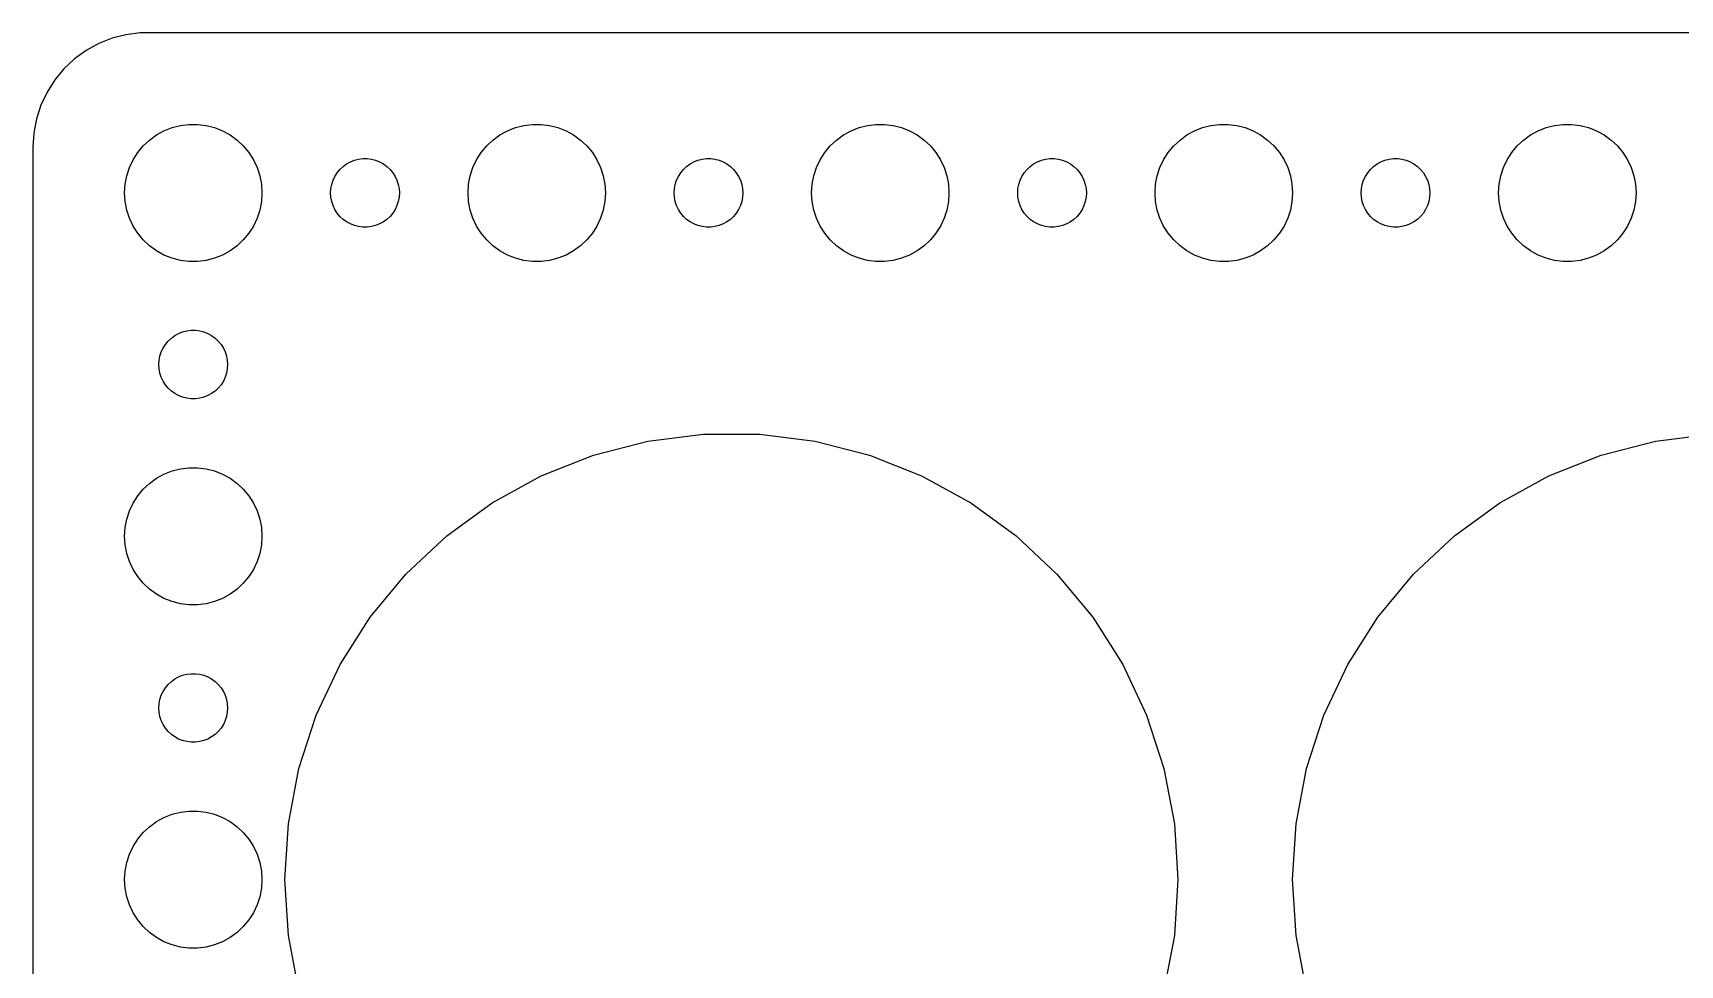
# Model space of a CAD drawing. Header units: metres. Extents: x -74 to 74, y -37 to 37.
# Drawn here: x -74.5 to -2.6, y -3.7 to 37 of the extents above; entities that cross this region are included whole.
import ezdxf

# ---------------------------------------------------------------- set-up
doc = ezdxf.new("R2010")
doc.units = ezdxf.units.M

msp = doc.modelspace()

# ---------------------------------------------------------------- linework, layer by layer
for p, q in [((-71.0451, 36.7553), (-71.6289, 36.5241)), ((-70.4369, 36.9114), (-71.0451, 36.7553)), ((-69.8139, 36.9901), (-70.4369, 36.9114)), ((69.8139, 36.9901), (-69.8139, 36.9901)), ((-72.1791, 36.2216), (-72.6871, 35.8526)), ((-71.6289, 36.5241), (-72.1791, 36.2216)), ((-73.1448, 35.4227), (-73.5451, 34.9389)), ((-72.6871, 35.8526), (-73.1448, 35.4227)), ((-73.5451, 34.9389), (-73.8815, 34.4088)), ((-74.1489, 33.8406), (-74.3429, 33.2434)), ((-73.8815, 34.4088), (-74.1489, 33.8406)), ((-74.3429, 33.2434), (-74.4606, 32.6267)), ((-74.4606, 32.6267), (-74.5, 32)), ((-69.4123, 32.3115), (-69.1075, 32.533)), ((-69.1075, 32.533), (-68.7773, 32.7145)), ((-68.7773, 32.7145), (-68.427, 32.8532)), ((-68.427, 32.8532), (-68.0621, 32.9469)), ((-68.0621, 32.9469), (-67.6884, 32.9941)), ((-67.6884, 32.9941), (-67.3116, 32.9941)), ((-67.3116, 32.9941), (-66.9379, 32.9469)), ((-66.9379, 32.9469), (-66.573, 32.8532)), ((-66.573, 32.8532), (-66.2227, 32.7145)), ((-66.2227, 32.7145), (-65.8925, 32.533)), ((-65.8925, 32.533), (-65.5877, 32.3115)), ((-54.4123, 32.3115), (-54.1075, 32.533)), ((-54.1075, 32.533), (-53.7773, 32.7145)), ((-53.7773, 32.7145), (-53.427, 32.8532)), ((-53.427, 32.8532), (-53.0621, 32.9469)), ((-53.0621, 32.9469), (-52.6884, 32.9941)), ((-52.6884, 32.9941), (-52.3116, 32.9941)), ((-52.3116, 32.9941), (-51.9379, 32.9469)), ((-51.9379, 32.9469), (-51.5729, 32.8532)), ((-51.5729, 32.8532), (-51.2227, 32.7145)), ((-51.2227, 32.7145), (-50.8925, 32.533)), ((-50.8925, 32.533), (-50.5877, 32.3115)), ((-39.4123, 32.3115), (-39.1075, 32.533)), ((-39.1075, 32.533), (-38.7773, 32.7145)), ((-38.7773, 32.7145), (-38.427, 32.8532)), ((-38.427, 32.8532), (-38.0621, 32.9469)), ((-38.0621, 32.9469), (-37.6884, 32.9941)), ((-37.6884, 32.9941), (-37.3116, 32.9941)), ((-37.3116, 32.9941), (-36.9379, 32.9469)), ((-36.9379, 32.9469), (-36.5729, 32.8532)), ((-36.5729, 32.8532), (-36.2227, 32.7145)), ((-36.2227, 32.7145), (-35.8925, 32.533)), ((-35.8925, 32.533), (-35.5877, 32.3115)), ((-24.4123, 32.3115), (-24.1075, 32.533)), ((-24.1075, 32.533), (-23.7773, 32.7145)), ((-23.7773, 32.7145), (-23.427, 32.8532)), ((-23.427, 32.8532), (-23.0621, 32.9469)), ((-23.0621, 32.9469), (-22.6884, 32.9941)), ((-22.6884, 32.9941), (-22.3116, 32.9941)), ((-22.3116, 32.9941), (-21.9379, 32.9469)), ((-21.9379, 32.9469), (-21.5729, 32.8532)), ((-21.5729, 32.8532), (-21.2227, 32.7145)), ((-21.2227, 32.7145), (-20.8925, 32.533)), ((-20.8925, 32.533), (-20.5877, 32.3115)), ((-9.41226, 32.3115), (-9.10747, 32.533)), ((-9.10747, 32.533), (-8.77733, 32.7145)), ((-8.77733, 32.7145), (-8.42705, 32.8532)), ((-8.42705, 32.8532), (-8.06213, 32.9469)), ((-8.06213, 32.9469), (-7.68837, 32.9941)), ((-7.68837, 32.9941), (-7.31161, 32.9941)), ((-7.31161, 32.9941), (-6.93785, 32.9469)), ((-6.93785, 32.9469), (-6.57294, 32.8532)), ((-6.57294, 32.8532), (-6.22266, 32.7145)), ((-6.22266, 32.7145), (-5.89252, 32.533)), ((-5.89252, 32.533), (-5.58772, 32.3115)), ((-74.5, 32), (-74.5, -32)), ((-70.1289, 31.4453), (-69.927, 31.7634)), ((-69.927, 31.7634), (-69.6869, 32.0536)), ((-69.6869, 32.0536), (-69.4123, 32.3115)), ((-65.5877, 32.3115), (-65.3131, 32.0536)), ((-65.3131, 32.0536), (-65.073, 31.7634)), ((-65.073, 31.7634), (-64.8711, 31.4453)), ((-55.1289, 31.4453), (-54.927, 31.7634)), ((-54.927, 31.7634), (-54.6869, 32.0536)), ((-54.6869, 32.0536), (-54.4123, 32.3115)), ((-50.5877, 32.3115), (-50.3131, 32.0536)), ((-50.3131, 32.0536), (-50.0729, 31.7634)), ((-50.0729, 31.7634), (-49.8711, 31.4453)), ((-40.1289, 31.4453), (-39.927, 31.7634)), ((-39.927, 31.7634), (-39.6869, 32.0536)), ((-39.6869, 32.0536), (-39.4123, 32.3115)), ((-35.5877, 32.3115), (-35.3131, 32.0536)), ((-35.3131, 32.0536), (-35.0729, 31.7634)), ((-35.0729, 31.7634), (-34.8711, 31.4453)), ((-25.1289, 31.4453), (-24.927, 31.7634)), ((-24.927, 31.7634), (-24.6869, 32.0536)), ((-24.6869, 32.0536), (-24.4123, 32.3115)), ((-20.5877, 32.3115), (-20.3131, 32.0536)), ((-20.3131, 32.0536), (-20.0729, 31.7634)), ((-20.0729, 31.7634), (-19.8711, 31.4453)), ((-10.1289, 31.4453), (-9.92705, 31.7634)), ((-9.92705, 31.7634), (-9.6869, 32.0536)), ((-9.6869, 32.0536), (-9.41226, 32.3115)), ((-5.58772, 32.3115), (-5.31308, 32.0536)), ((-5.31308, 32.0536), (-5.07294, 31.7634)), ((-5.07294, 31.7634), (-4.87108, 31.4453)), ((-70.4057, 30.7461), (-70.2893, 31.1044)), ((-70.2893, 31.1044), (-70.1289, 31.4453)), ((-64.8711, 31.4453), (-64.7107, 31.1044)), ((-64.7107, 31.1044), (-64.5943, 30.7461)), ((-61.2135, 30.8817), (-61.0934, 31.0268)), ((-61.0934, 31.0268), (-60.9561, 31.1558)), ((-60.9561, 31.1558), (-60.8037, 31.2665)), ((-60.8037, 31.2665), (-60.6387, 31.3572)), ((-60.6387, 31.3572), (-60.4635, 31.4266)), ((-60.4635, 31.4266), (-60.2811, 31.4734)), ((-60.2811, 31.4734), (-60.0942, 31.497)), ((-60.0942, 31.497), (-59.9058, 31.497)), ((-59.9058, 31.497), (-59.7189, 31.4734)), ((-59.7189, 31.4734), (-59.5365, 31.4266)), ((-59.5365, 31.4266), (-59.3613, 31.3572)), ((-59.3613, 31.3572), (-59.1963, 31.2665)), ((-59.1963, 31.2665), (-59.0439, 31.1558)), ((-59.0439, 31.1558), (-58.9065, 31.0268)), ((-58.9065, 31.0268), (-58.7865, 30.8817)), ((-55.4057, 30.7461), (-55.2893, 31.1044)), ((-55.2893, 31.1044), (-55.1289, 31.4453)), ((-49.8711, 31.4453), (-49.7107, 31.1044)), ((-49.7107, 31.1044), (-49.5942, 30.7461)), ((-46.2135, 30.8817), (-46.0934, 31.0268)), ((-46.0934, 31.0268), (-45.9561, 31.1558)), ((-45.9561, 31.1558), (-45.8037, 31.2665)), ((-45.8037, 31.2665), (-45.6387, 31.3572)), ((-45.6387, 31.3572), (-45.4635, 31.4266)), ((-45.4635, 31.4266), (-45.2811, 31.4734)), ((-45.2811, 31.4734), (-45.0942, 31.497)), ((-45.0942, 31.497), (-44.9058, 31.497)), ((-44.9058, 31.497), (-44.7189, 31.4734)), ((-44.7189, 31.4734), (-44.5365, 31.4266)), ((-44.5365, 31.4266), (-44.3613, 31.3572)), ((-44.3613, 31.3572), (-44.1963, 31.2665)), ((-44.1963, 31.2665), (-44.0439, 31.1558)), ((-44.0439, 31.1558), (-43.9065, 31.0268)), ((-43.9065, 31.0268), (-43.7865, 30.8817)), ((-40.4057, 30.7461), (-40.2893, 31.1044)), ((-40.2893, 31.1044), (-40.1289, 31.4453)), ((-34.8711, 31.4453), (-34.7107, 31.1044)), ((-34.7107, 31.1044), (-34.5942, 30.7461)), ((-31.2135, 30.8817), (-31.0934, 31.0268)), ((-31.0934, 31.0268), (-30.9561, 31.1558)), ((-30.9561, 31.1558), (-30.8037, 31.2665)), ((-30.8037, 31.2665), (-30.6387, 31.3572)), ((-30.6387, 31.3572), (-30.4635, 31.4266)), ((-30.4635, 31.4266), (-30.2811, 31.4734)), ((-30.2811, 31.4734), (-30.0942, 31.497)), ((-30.0942, 31.497), (-29.9058, 31.497)), ((-29.9058, 31.497), (-29.7189, 31.4734)), ((-29.7189, 31.4734), (-29.5365, 31.4266)), ((-29.5365, 31.4266), (-29.3613, 31.3572)), ((-29.3613, 31.3572), (-29.1963, 31.2665)), ((-29.1963, 31.2665), (-29.0439, 31.1558)), ((-29.0439, 31.1558), (-28.9065, 31.0268)), ((-28.9065, 31.0268), (-28.7865, 30.8817)), ((-25.4057, 30.7461), (-25.2893, 31.1044)), ((-25.2893, 31.1044), (-25.1289, 31.4453)), ((-19.8711, 31.4453), (-19.7107, 31.1044)), ((-19.7107, 31.1044), (-19.5942, 30.7461)), ((-16.2135, 30.8817), (-16.0934, 31.0268)), ((-16.0934, 31.0268), (-15.9561, 31.1558)), ((-15.9561, 31.1558), (-15.8037, 31.2665)), ((-15.8037, 31.2665), (-15.6387, 31.3572)), ((-15.6387, 31.3572), (-15.4635, 31.4266)), ((-15.4635, 31.4266), (-15.2811, 31.4734)), ((-15.2811, 31.4734), (-15.0942, 31.497)), ((-15.0942, 31.497), (-14.9058, 31.497)), ((-14.9058, 31.497), (-14.7189, 31.4734)), ((-14.7189, 31.4734), (-14.5365, 31.4266)), ((-14.5365, 31.4266), (-14.3613, 31.3572)), ((-14.3613, 31.3572), (-14.1963, 31.2665)), ((-14.1963, 31.2665), (-14.0439, 31.1558)), ((-14.0439, 31.1558), (-13.9065, 31.0268)), ((-13.9065, 31.0268), (-13.7865, 30.8817)), ((-10.4057, 30.7461), (-10.2893, 31.1044)), ((-10.2893, 31.1044), (-10.1289, 31.4453)), ((-4.87108, 31.4453), (-4.71066, 31.1044)), ((-4.71066, 31.1044), (-4.59424, 30.7461)), ((-70.5, 30), (-70.4763, 30.376)), ((-70.4763, 30.376), (-70.4057, 30.7461)), ((-64.5943, 30.7461), (-64.5237, 30.376)), ((-64.5237, 30.376), (-64.5, 30)), ((-61.4882, 30.188), (-61.4529, 30.373)), ((-61.4529, 30.373), (-61.3947, 30.5522)), ((-61.3947, 30.5522), (-61.3145, 30.7226)), ((-61.3145, 30.7226), (-61.2135, 30.8817)), ((-58.7865, 30.8817), (-58.6855, 30.7226)), ((-58.6855, 30.7226), (-58.6053, 30.5522)), ((-58.6053, 30.5522), (-58.5471, 30.373)), ((-58.5471, 30.373), (-58.5118, 30.188)), ((-55.5, 30), (-55.4763, 30.376)), ((-55.4763, 30.376), (-55.4057, 30.7461)), ((-49.5942, 30.7461), (-49.5237, 30.376)), ((-49.5237, 30.376), (-49.5, 30)), ((-46.4882, 30.188), (-46.4529, 30.373)), ((-46.4529, 30.373), (-46.3947, 30.5522)), ((-46.3947, 30.5522), (-46.3145, 30.7226)), ((-46.3145, 30.7226), (-46.2135, 30.8817)), ((-43.7865, 30.8817), (-43.6855, 30.7226)), ((-43.6855, 30.7226), (-43.6053, 30.5522)), ((-43.6053, 30.5522), (-43.5471, 30.373)), ((-43.5471, 30.373), (-43.5118, 30.188)), ((-40.5, 30), (-40.4763, 30.376)), ((-40.4763, 30.376), (-40.4057, 30.7461)), ((-34.5942, 30.7461), (-34.5237, 30.376)), ((-34.5237, 30.376), (-34.5, 30)), ((-31.4882, 30.188), (-31.4529, 30.373)), ((-31.4529, 30.373), (-31.3947, 30.5522)), ((-31.3947, 30.5522), (-31.3145, 30.7226)), ((-31.3145, 30.7226), (-31.2135, 30.8817)), ((-28.7865, 30.8817), (-28.6855, 30.7226)), ((-28.6855, 30.7226), (-28.6053, 30.5522)), ((-28.6053, 30.5522), (-28.5471, 30.373)), ((-28.5471, 30.373), (-28.5118, 30.188)), ((-25.5, 30), (-25.4763, 30.376)), ((-25.4763, 30.376), (-25.4057, 30.7461)), ((-19.5942, 30.7461), (-19.5237, 30.376)), ((-19.5237, 30.376), (-19.5, 30)), ((-16.4882, 30.188), (-16.4529, 30.373)), ((-16.4529, 30.373), (-16.3947, 30.5522)), ((-16.3947, 30.5522), (-16.3145, 30.7226)), ((-16.3145, 30.7226), (-16.2135, 30.8817)), ((-13.7865, 30.8817), (-13.6855, 30.7226)), ((-13.6855, 30.7226), (-13.6053, 30.5522)), ((-13.6053, 30.5522), (-13.5471, 30.373)), ((-13.5471, 30.373), (-13.5118, 30.188)), ((-10.5, 30), (-10.4763, 30.376)), ((-10.4763, 30.376), (-10.4057, 30.7461)), ((-4.59424, 30.7461), (-4.52365, 30.376)), ((-4.52365, 30.376), (-4.5, 30)), ((-70.4763, 29.624), (-70.5, 30)), ((-70.4057, 29.2539), (-70.4763, 29.624)), ((-64.5237, 29.624), (-64.5943, 29.2539)), ((-64.5, 30), (-64.5237, 29.624)), ((-61.5, 30), (-61.4882, 30.188)), ((-61.4882, 29.812), (-61.5, 30)), ((-61.4529, 29.627), (-61.4882, 29.812)), ((-61.3947, 29.4478), (-61.4529, 29.627)), ((-58.5471, 29.627), (-58.6053, 29.4478)), ((-58.5118, 29.812), (-58.5471, 29.627)), ((-58.5118, 30.188), (-58.5, 30)), ((-58.5, 30), (-58.5118, 29.812)), ((-55.4763, 29.624), (-55.5, 30)), ((-55.4057, 29.2539), (-55.4763, 29.624)), ((-49.5237, 29.624), (-49.5942, 29.2539)), ((-49.5, 30), (-49.5237, 29.624)), ((-46.5, 30), (-46.4882, 30.188)), ((-46.4882, 29.812), (-46.5, 30)), ((-46.4529, 29.627), (-46.4882, 29.812)), ((-46.3947, 29.4478), (-46.4529, 29.627)), ((-43.5471, 29.627), (-43.6053, 29.4478)), ((-43.5118, 29.812), (-43.5471, 29.627)), ((-43.5118, 30.188), (-43.5, 30)), ((-43.5, 30), (-43.5118, 29.812)), ((-40.4763, 29.624), (-40.5, 30)), ((-40.4057, 29.2539), (-40.4763, 29.624)), ((-34.5237, 29.624), (-34.5942, 29.2539)), ((-34.5, 30), (-34.5237, 29.624)), ((-31.5, 30), (-31.4882, 30.188)), ((-31.4882, 29.812), (-31.5, 30)), ((-31.4529, 29.627), (-31.4882, 29.812)), ((-31.3947, 29.4478), (-31.4529, 29.627)), ((-28.5471, 29.627), (-28.6053, 29.4478)), ((-28.5118, 29.812), (-28.5471, 29.627)), ((-28.5118, 30.188), (-28.5, 30)), ((-28.5, 30), (-28.5118, 29.812)), ((-25.4763, 29.624), (-25.5, 30)), ((-25.4057, 29.2539), (-25.4763, 29.624)), ((-19.5237, 29.624), (-19.5942, 29.2539)), ((-19.5, 30), (-19.5237, 29.624)), ((-16.5, 30), (-16.4882, 30.188)), ((-16.4882, 29.812), (-16.5, 30)), ((-16.4529, 29.627), (-16.4882, 29.812)), ((-16.3947, 29.4478), (-16.4529, 29.627)), ((-13.5471, 29.627), (-13.6053, 29.4478)), ((-13.5118, 29.812), (-13.5471, 29.627)), ((-13.5118, 30.188), (-13.5, 30)), ((-13.5, 30), (-13.5118, 29.812)), ((-10.4763, 29.624), (-10.5, 30)), ((-10.4057, 29.2539), (-10.4763, 29.624)), ((-4.52365, 29.624), (-4.59424, 29.2539)), ((-4.5, 30), (-4.52365, 29.624)), ((-70.2893, 28.8956), (-70.4057, 29.2539)), ((-70.1289, 28.5547), (-70.2893, 28.8956)), ((-64.7107, 28.8956), (-64.8711, 28.5547)), ((-64.5943, 29.2539), (-64.7107, 28.8956)), ((-61.3145, 29.2774), (-61.3947, 29.4478)), ((-61.2135, 29.1183), (-61.3145, 29.2774)), ((-61.0934, 28.9732), (-61.2135, 29.1183)), ((-60.9561, 28.8442), (-61.0934, 28.9732)), ((-60.8037, 28.7335), (-60.9561, 28.8442)), ((-59.0439, 28.8442), (-59.1963, 28.7335)), ((-58.9065, 28.9732), (-59.0439, 28.8442)), ((-58.7865, 29.1183), (-58.9065, 28.9732)), ((-58.6855, 29.2774), (-58.7865, 29.1183)), ((-58.6053, 29.4478), (-58.6855, 29.2774)), ((-55.2893, 28.8956), (-55.4057, 29.2539)), ((-55.1289, 28.5547), (-55.2893, 28.8956)), ((-49.7107, 28.8956), (-49.8711, 28.5547)), ((-49.5942, 29.2539), (-49.7107, 28.8956)), ((-46.3145, 29.2774), (-46.3947, 29.4478)), ((-46.2135, 29.1183), (-46.3145, 29.2774)), ((-46.0934, 28.9732), (-46.2135, 29.1183)), ((-45.9561, 28.8442), (-46.0934, 28.9732)), ((-45.8037, 28.7335), (-45.9561, 28.8442)), ((-44.0439, 28.8442), (-44.1963, 28.7335)), ((-43.9065, 28.9732), (-44.0439, 28.8442)), ((-43.7865, 29.1183), (-43.9065, 28.9732)), ((-43.6855, 29.2774), (-43.7865, 29.1183)), ((-43.6053, 29.4478), (-43.6855, 29.2774)), ((-40.2893, 28.8956), (-40.4057, 29.2539)), ((-40.1289, 28.5547), (-40.2893, 28.8956)), ((-34.7107, 28.8956), (-34.8711, 28.5547)), ((-34.5942, 29.2539), (-34.7107, 28.8956)), ((-31.3145, 29.2774), (-31.3947, 29.4478)), ((-31.2135, 29.1183), (-31.3145, 29.2774)), ((-31.0934, 28.9732), (-31.2135, 29.1183)), ((-30.9561, 28.8442), (-31.0934, 28.9732)), ((-30.8037, 28.7335), (-30.9561, 28.8442)), ((-29.0439, 28.8442), (-29.1963, 28.7335)), ((-28.9065, 28.9732), (-29.0439, 28.8442)), ((-28.7865, 29.1183), (-28.9065, 28.9732)), ((-28.6855, 29.2774), (-28.7865, 29.1183)), ((-28.6053, 29.4478), (-28.6855, 29.2774)), ((-25.2893, 28.8956), (-25.4057, 29.2539)), ((-25.1289, 28.5547), (-25.2893, 28.8956)), ((-19.7107, 28.8956), (-19.8711, 28.5547)), ((-19.5942, 29.2539), (-19.7107, 28.8956)), ((-16.3145, 29.2774), (-16.3947, 29.4478)), ((-16.2135, 29.1183), (-16.3145, 29.2774)), ((-16.0934, 28.9732), (-16.2135, 29.1183)), ((-15.9561, 28.8442), (-16.0934, 28.9732)), ((-15.8037, 28.7335), (-15.9561, 28.8442)), ((-14.0439, 28.8442), (-14.1963, 28.7335)), ((-13.9065, 28.9732), (-14.0439, 28.8442)), ((-13.7865, 29.1183), (-13.9065, 28.9732)), ((-13.6855, 29.2774), (-13.7865, 29.1183)), ((-13.6053, 29.4478), (-13.6855, 29.2774)), ((-10.2893, 28.8956), (-10.4057, 29.2539)), ((-10.1289, 28.5547), (-10.2893, 28.8956)), ((-4.71066, 28.8956), (-4.87108, 28.5547)), ((-4.59424, 29.2539), (-4.71066, 28.8956)), ((-69.927, 28.2366), (-70.1289, 28.5547)), ((-69.6869, 27.9464), (-69.927, 28.2366)), ((-65.073, 28.2366), (-65.3131, 27.9464)), ((-64.8711, 28.5547), (-65.073, 28.2366)), ((-60.6387, 28.6427), (-60.8037, 28.7335)), ((-60.4635, 28.5734), (-60.6387, 28.6427)), ((-60.2811, 28.5266), (-60.4635, 28.5734)), ((-60.0942, 28.503), (-60.2811, 28.5266)), ((-59.9058, 28.503), (-60.0942, 28.503)), ((-59.7189, 28.5266), (-59.9058, 28.503)), ((-59.5365, 28.5734), (-59.7189, 28.5266)), ((-59.3613, 28.6427), (-59.5365, 28.5734)), ((-59.1963, 28.7335), (-59.3613, 28.6427)), ((-54.927, 28.2366), (-55.1289, 28.5547)), ((-54.6869, 27.9464), (-54.927, 28.2366)), ((-50.0729, 28.2366), (-50.3131, 27.9464)), ((-49.8711, 28.5547), (-50.0729, 28.2366)), ((-45.6387, 28.6427), (-45.8037, 28.7335)), ((-45.4635, 28.5734), (-45.6387, 28.6427)), ((-45.2811, 28.5266), (-45.4635, 28.5734)), ((-45.0942, 28.503), (-45.2811, 28.5266)), ((-44.9058, 28.503), (-45.0942, 28.503)), ((-44.7189, 28.5266), (-44.9058, 28.503)), ((-44.5365, 28.5734), (-44.7189, 28.5266)), ((-44.3613, 28.6427), (-44.5365, 28.5734)), ((-44.1963, 28.7335), (-44.3613, 28.6427)), ((-39.927, 28.2366), (-40.1289, 28.5547)), ((-39.6869, 27.9464), (-39.927, 28.2366)), ((-35.0729, 28.2366), (-35.3131, 27.9464)), ((-34.8711, 28.5547), (-35.0729, 28.2366)), ((-30.6387, 28.6427), (-30.8037, 28.7335)), ((-30.4635, 28.5734), (-30.6387, 28.6427)), ((-30.2811, 28.5266), (-30.4635, 28.5734)), ((-30.0942, 28.503), (-30.2811, 28.5266)), ((-29.9058, 28.503), (-30.0942, 28.503)), ((-29.7189, 28.5266), (-29.9058, 28.503)), ((-29.5365, 28.5734), (-29.7189, 28.5266)), ((-29.3613, 28.6427), (-29.5365, 28.5734)), ((-29.1963, 28.7335), (-29.3613, 28.6427)), ((-24.927, 28.2366), (-25.1289, 28.5547)), ((-24.6869, 27.9464), (-24.927, 28.2366)), ((-20.0729, 28.2366), (-20.3131, 27.9464)), ((-19.8711, 28.5547), (-20.0729, 28.2366)), ((-15.6387, 28.6427), (-15.8037, 28.7335)), ((-15.4635, 28.5734), (-15.6387, 28.6427)), ((-15.2811, 28.5266), (-15.4635, 28.5734)), ((-15.0942, 28.503), (-15.2811, 28.5266)), ((-14.9058, 28.503), (-15.0942, 28.503)), ((-14.7189, 28.5266), (-14.9058, 28.503)), ((-14.5365, 28.5734), (-14.7189, 28.5266)), ((-14.3613, 28.6427), (-14.5365, 28.5734)), ((-14.1963, 28.7335), (-14.3613, 28.6427)), ((-9.92705, 28.2366), (-10.1289, 28.5547)), ((-9.6869, 27.9464), (-9.92705, 28.2366)), ((-5.07294, 28.2366), (-5.31308, 27.9464)), ((-4.87108, 28.5547), (-5.07294, 28.2366)), ((-69.4123, 27.6884), (-69.6869, 27.9464)), ((-69.1075, 27.467), (-69.4123, 27.6884)), ((-68.7773, 27.2855), (-69.1075, 27.467)), ((-65.8925, 27.467), (-66.2227, 27.2855)), ((-65.5877, 27.6884), (-65.8925, 27.467)), ((-65.3131, 27.9464), (-65.5877, 27.6884)), ((-54.4123, 27.6884), (-54.6869, 27.9464)), ((-54.1075, 27.467), (-54.4123, 27.6884)), ((-53.7773, 27.2855), (-54.1075, 27.467)), ((-50.8925, 27.467), (-51.2227, 27.2855)), ((-50.5877, 27.6884), (-50.8925, 27.467)), ((-50.3131, 27.9464), (-50.5877, 27.6884)), ((-39.4123, 27.6884), (-39.6869, 27.9464)), ((-39.1075, 27.467), (-39.4123, 27.6884)), ((-38.7773, 27.2855), (-39.1075, 27.467)), ((-35.8925, 27.467), (-36.2227, 27.2855)), ((-35.5877, 27.6884), (-35.8925, 27.467)), ((-35.3131, 27.9464), (-35.5877, 27.6884)), ((-24.4123, 27.6884), (-24.6869, 27.9464)), ((-24.1075, 27.467), (-24.4123, 27.6884)), ((-23.7773, 27.2855), (-24.1075, 27.467)), ((-20.8925, 27.467), (-21.2227, 27.2855)), ((-20.5877, 27.6884), (-20.8925, 27.467)), ((-20.3131, 27.9464), (-20.5877, 27.6884)), ((-9.41226, 27.6884), (-9.6869, 27.9464)), ((-9.10747, 27.467), (-9.41226, 27.6884)), ((-8.77733, 27.2855), (-9.10747, 27.467)), ((-5.89252, 27.467), (-6.22266, 27.2855)), ((-5.58772, 27.6884), (-5.89252, 27.467)), ((-5.31308, 27.9464), (-5.58772, 27.6884)), ((-68.427, 27.1468), (-68.7773, 27.2855)), ((-68.0621, 27.0531), (-68.427, 27.1468)), ((-67.6884, 27.0059), (-68.0621, 27.0531)), ((-67.3116, 27.0059), (-67.6884, 27.0059)), ((-66.9379, 27.0531), (-67.3116, 27.0059)), ((-66.573, 27.1468), (-66.9379, 27.0531)), ((-66.2227, 27.2855), (-66.573, 27.1468)), ((-53.427, 27.1468), (-53.7773, 27.2855)), ((-53.0621, 27.0531), (-53.427, 27.1468)), ((-52.6884, 27.0059), (-53.0621, 27.0531)), ((-52.3116, 27.0059), (-52.6884, 27.0059)), ((-51.9379, 27.0531), (-52.3116, 27.0059)), ((-51.5729, 27.1468), (-51.9379, 27.0531)), ((-51.2227, 27.2855), (-51.5729, 27.1468)), ((-38.427, 27.1468), (-38.7773, 27.2855)), ((-38.0621, 27.0531), (-38.427, 27.1468)), ((-37.6884, 27.0059), (-38.0621, 27.0531)), ((-37.3116, 27.0059), (-37.6884, 27.0059)), ((-36.9379, 27.0531), (-37.3116, 27.0059)), ((-36.5729, 27.1468), (-36.9379, 27.0531)), ((-36.2227, 27.2855), (-36.5729, 27.1468)), ((-23.427, 27.1468), (-23.7773, 27.2855)), ((-23.0621, 27.0531), (-23.427, 27.1468)), ((-22.6884, 27.0059), (-23.0621, 27.0531)), ((-22.3116, 27.0059), (-22.6884, 27.0059)), ((-21.9379, 27.0531), (-22.3116, 27.0059)), ((-21.5729, 27.1468), (-21.9379, 27.0531)), ((-21.2227, 27.2855), (-21.5729, 27.1468)), ((-8.42705, 27.1468), (-8.77733, 27.2855)), ((-8.06213, 27.0531), (-8.42705, 27.1468)), ((-7.68837, 27.0059), (-8.06213, 27.0531)), ((-7.31161, 27.0059), (-7.68837, 27.0059)), ((-6.93785, 27.0531), (-7.31161, 27.0059)), ((-6.57294, 27.1468), (-6.93785, 27.0531)), ((-6.22266, 27.2855), (-6.57294, 27.1468)), ((-68.4561, 23.6558), (-68.3037, 23.7665)), ((-68.3037, 23.7665), (-68.1387, 23.8572)), ((-68.1387, 23.8572), (-67.9635, 23.9266)), ((-67.9635, 23.9266), (-67.7811, 23.9734)), ((-67.7811, 23.9734), (-67.5942, 23.997)), ((-67.5942, 23.997), (-67.4058, 23.997)), ((-67.4058, 23.997), (-67.2189, 23.9734)), ((-67.2189, 23.9734), (-67.0365, 23.9266)), ((-67.0365, 23.9266), (-66.8613, 23.8572)), ((-66.8613, 23.8572), (-66.6963, 23.7665)), ((-66.6963, 23.7665), (-66.5439, 23.6558)), ((-68.9529, 22.873), (-68.8947, 23.0522)), ((-68.8947, 23.0522), (-68.8145, 23.2226)), ((-68.8145, 23.2226), (-68.7135, 23.3817)), ((-68.7135, 23.3817), (-68.5934, 23.5268)), ((-68.5934, 23.5268), (-68.4561, 23.6558)), ((-66.5439, 23.6558), (-66.4065, 23.5268)), ((-66.4065, 23.5268), (-66.2865, 23.3817)), ((-66.2865, 23.3817), (-66.1855, 23.2226)), ((-66.1855, 23.2226), (-66.1053, 23.0522)), ((-66.1053, 23.0522), (-66.0471, 22.873)), ((-69, 22.5), (-68.9882, 22.688)), ((-68.9882, 22.312), (-69, 22.5)), ((-68.9882, 22.688), (-68.9529, 22.873)), ((-68.9529, 22.127), (-68.9882, 22.312)), ((-66.0471, 22.873), (-66.0118, 22.688)), ((-66.0118, 22.312), (-66.0471, 22.127)), ((-66.0118, 22.688), (-66, 22.5)), ((-66, 22.5), (-66.0118, 22.312)), ((-68.8947, 21.9478), (-68.9529, 22.127)), ((-68.8145, 21.7774), (-68.8947, 21.9478)), ((-68.7135, 21.6183), (-68.8145, 21.7774)), ((-68.5934, 21.4732), (-68.7135, 21.6183)), ((-66.2865, 21.6183), (-66.4065, 21.4732)), ((-66.1855, 21.7774), (-66.2865, 21.6183)), ((-66.1053, 21.9478), (-66.1855, 21.7774)), ((-66.0471, 22.127), (-66.1053, 21.9478)), ((-68.4561, 21.3442), (-68.5934, 21.4732)), ((-68.3037, 21.2335), (-68.4561, 21.3442)), ((-68.1387, 21.1427), (-68.3037, 21.2335)), ((-67.9635, 21.0734), (-68.1387, 21.1427)), ((-67.7811, 21.0266), (-67.9635, 21.0734)), ((-67.5942, 21.003), (-67.7811, 21.0266)), ((-67.4058, 21.003), (-67.5942, 21.003)), ((-67.2189, 21.0266), (-67.4058, 21.003)), ((-67.0365, 21.0734), (-67.2189, 21.0266)), ((-66.8613, 21.1427), (-67.0365, 21.0734)), ((-66.6963, 21.2335), (-66.8613, 21.1427)), ((-66.5439, 21.3442), (-66.6963, 21.2335)), ((-66.4065, 21.4732), (-66.5439, 21.3442)), ((-47.6539, 19.1546), (-45.2244, 19.4615)), ((-45.2244, 19.4615), (-42.7756, 19.4615)), ((-42.7756, 19.4615), (-40.3461, 19.1546)), ((-3.65393, 19.1546), (-1.22441, 19.4615)), ((-50.0258, 18.5456), (-47.6539, 19.1546)), ((-40.3461, 19.1546), (-37.9742, 18.5456)), ((-6.02582, 18.5456), (-3.65393, 19.1546)), ((-68.0621, 17.9469), (-67.6884, 17.9941)), ((-67.6884, 17.9941), (-67.3116, 17.9941)), ((-67.3116, 17.9941), (-66.9379, 17.9469)), ((-52.3027, 17.6441), (-50.0258, 18.5456)), ((-37.9742, 18.5456), (-35.6973, 17.6441)), ((-8.30269, 17.6441), (-6.02582, 18.5456)), ((-69.6869, 17.0536), (-69.4123, 17.3115)), ((-69.4123, 17.3115), (-69.1075, 17.533)), ((-69.1075, 17.533), (-68.7773, 17.7145)), ((-68.7773, 17.7145), (-68.427, 17.8532)), ((-68.427, 17.8532), (-68.0621, 17.9469)), ((-66.9379, 17.9469), (-66.573, 17.8532)), ((-66.573, 17.8532), (-66.2227, 17.7145)), ((-66.2227, 17.7145), (-65.8925, 17.533)), ((-65.8925, 17.533), (-65.5877, 17.3115)), ((-65.5877, 17.3115), (-65.3131, 17.0536)), ((-54.4486, 16.4644), (-52.3027, 17.6441)), ((-35.6973, 17.6441), (-33.5514, 16.4644)), ((-10.4486, 16.4644), (-8.30269, 17.6441)), ((-70.1289, 16.4453), (-69.927, 16.7634)), ((-69.927, 16.7634), (-69.6869, 17.0536)), ((-65.3131, 17.0536), (-65.073, 16.7634)), ((-65.073, 16.7634), (-64.8711, 16.4453)), ((-70.4057, 15.7461), (-70.2893, 16.1044)), ((-70.2893, 16.1044), (-70.1289, 16.4453)), ((-64.8711, 16.4453), (-64.7107, 16.1044)), ((-64.7107, 16.1044), (-64.5943, 15.7461)), ((-56.4298, 15.025), (-54.4486, 16.4644)), ((-33.5514, 16.4644), (-31.5702, 15.025)), ((-12.4298, 15.025), (-10.4486, 16.4644)), ((-70.5, 15), (-70.4763, 15.376)), ((-70.4763, 15.376), (-70.4057, 15.7461)), ((-64.5943, 15.7461), (-64.5237, 15.376)), ((-64.5237, 15.376), (-64.5, 15)), ((-70.4763, 14.624), (-70.5, 15)), ((-70.4057, 14.2539), (-70.4763, 14.624)), ((-64.5237, 14.624), (-64.5943, 14.2539)), ((-64.5, 15), (-64.5237, 14.624)), ((-58.2149, 13.3487), (-56.4298, 15.025)), ((-31.5702, 15.025), (-29.7851, 13.3487)), ((-14.2149, 13.3487), (-12.4298, 15.025)), ((-70.2893, 13.8956), (-70.4057, 14.2539)), ((-70.1289, 13.5547), (-70.2893, 13.8956)), ((-64.7107, 13.8956), (-64.8711, 13.5547)), ((-64.5943, 14.2539), (-64.7107, 13.8956)), ((-69.927, 13.2366), (-70.1289, 13.5547)), ((-69.6869, 12.9464), (-69.927, 13.2366)), ((-69.4123, 12.6884), (-69.6869, 12.9464)), ((-65.3131, 12.9464), (-65.5877, 12.6884)), ((-65.073, 13.2366), (-65.3131, 12.9464)), ((-64.8711, 13.5547), (-65.073, 13.2366)), ((-59.7758, 11.4618), (-58.2149, 13.3487)), ((-29.7851, 13.3487), (-28.2242, 11.4618)), ((-15.7758, 11.4618), (-14.2149, 13.3487)), ((-69.1075, 12.467), (-69.4123, 12.6884)), ((-68.7773, 12.2855), (-69.1075, 12.467)), ((-68.427, 12.1468), (-68.7773, 12.2855)), ((-66.2227, 12.2855), (-66.573, 12.1468)), ((-65.8925, 12.467), (-66.2227, 12.2855)), ((-65.5877, 12.6884), (-65.8925, 12.467)), ((-68.0621, 12.0531), (-68.427, 12.1468)), ((-67.6884, 12.0059), (-68.0621, 12.0531)), ((-67.3116, 12.0059), (-67.6884, 12.0059)), ((-66.9379, 12.0531), (-67.3116, 12.0059)), ((-66.573, 12.1468), (-66.9379, 12.0531)), ((-61.088, 9.3942), (-59.7758, 11.4618)), ((-28.2242, 11.4618), (-26.912, 9.3942)), ((-17.088, 9.3942), (-15.7758, 11.4618)), ((-62.1306, 7.17842), (-61.088, 9.3942)), ((-26.912, 9.3942), (-25.8694, 7.17842)), ((-18.1306, 7.17842), (-17.088, 9.3942)), ((-68.5934, 8.52681), (-68.4561, 8.65576)), ((-68.4561, 8.65576), (-68.3037, 8.76648)), ((-68.3037, 8.76648), (-68.1387, 8.85724)), ((-68.1387, 8.85724), (-67.9635, 8.92657)), ((-67.9635, 8.92657), (-67.7811, 8.97342)), ((-67.7811, 8.97342), (-67.5942, 8.99704)), ((-67.5942, 8.99704), (-67.4058, 8.99704)), ((-67.4058, 8.99704), (-67.2189, 8.97342)), ((-67.2189, 8.97342), (-67.0365, 8.92657)), ((-67.0365, 8.92657), (-66.8613, 8.85724)), ((-66.8613, 8.85724), (-66.6963, 8.76648)), ((-66.6963, 8.76648), (-66.5439, 8.65576)), ((-66.5439, 8.65576), (-66.4065, 8.52681)), ((-68.9529, 7.87303), (-68.8947, 8.05219)), ((-68.8947, 8.05219), (-68.8145, 8.22263)), ((-68.8145, 8.22263), (-68.7135, 8.38167)), ((-68.7135, 8.38167), (-68.5934, 8.52681)), ((-66.4065, 8.52681), (-66.2865, 8.38167)), ((-66.2865, 8.38167), (-66.1855, 8.22263)), ((-66.1855, 8.22263), (-66.1053, 8.05219)), ((-66.1053, 8.05219), (-66.0471, 7.87303)), ((-69, 7.5), (-68.9882, 7.68799)), ((-68.9882, 7.312), (-69, 7.5)), ((-68.9882, 7.68799), (-68.9529, 7.87303)), ((-68.9529, 7.12695), (-68.9882, 7.312)), ((-66.0471, 7.87303), (-66.0118, 7.68799)), ((-66.0118, 7.312), (-66.0471, 7.12695)), ((-66.0118, 7.68799), (-66, 7.5)), ((-66, 7.5), (-66.0118, 7.312)), ((-68.8947, 6.9478), (-68.9529, 7.12695)), ((-68.8145, 6.77736), (-68.8947, 6.9478)), ((-68.7135, 6.61832), (-68.8145, 6.77736)), ((-68.5934, 6.47318), (-68.7135, 6.61832)), ((-68.4561, 6.34422), (-68.5934, 6.47318)), ((-66.4065, 6.47318), (-66.5439, 6.34422)), ((-66.2865, 6.61832), (-66.4065, 6.47318)), ((-66.1855, 6.77736), (-66.2865, 6.61832)), ((-66.1053, 6.9478), (-66.1855, 6.77736)), ((-66.0471, 7.12695), (-66.1053, 6.9478)), ((-62.8874, 4.84944), (-62.1306, 7.17842)), ((-25.8694, 7.17842), (-25.1126, 4.84944)), ((-18.8874, 4.84944), (-18.1306, 7.17842)), ((-68.3037, 6.23351), (-68.4561, 6.34422)), ((-68.1387, 6.14275), (-68.3037, 6.23351)), ((-67.9635, 6.07341), (-68.1387, 6.14275)), ((-67.7811, 6.02657), (-67.9635, 6.07341)), ((-67.5942, 6.00294), (-67.7811, 6.02657)), ((-67.4058, 6.00294), (-67.5942, 6.00294)), ((-67.2189, 6.02657), (-67.4058, 6.00294)), ((-67.0365, 6.07341), (-67.2189, 6.02657)), ((-66.8613, 6.14275), (-67.0365, 6.07341)), ((-66.6963, 6.23351), (-66.8613, 6.14275)), ((-66.5439, 6.34422), (-66.6963, 6.23351)), ((-63.3462, 2.44398), (-62.8874, 4.84944)), ((-25.1126, 4.84944), (-24.6538, 2.44398)), ((-19.3462, 2.44398), (-18.8874, 4.84944)), ((-68.427, 2.85316), (-68.0621, 2.94685)), ((-68.0621, 2.94685), (-67.6884, 2.99408)), ((-67.6884, 2.99408), (-67.3116, 2.99408)), ((-67.3116, 2.99408), (-66.9379, 2.94685)), ((-66.9379, 2.94685), (-66.573, 2.85316)), ((-69.6869, 2.05363), (-69.4123, 2.31154)), ((-69.4123, 2.31154), (-69.1075, 2.53297)), ((-69.1075, 2.53297), (-68.7773, 2.71448)), ((-68.7773, 2.71448), (-68.427, 2.85316)), ((-66.573, 2.85316), (-66.2227, 2.71448)), ((-66.2227, 2.71448), (-65.8925, 2.53297)), ((-65.8925, 2.53297), (-65.5877, 2.31154)), ((-65.5877, 2.31154), (-65.3131, 2.05363)), ((-63.5, 0), (-63.3462, 2.44398)), ((-24.6538, 2.44398), (-24.5, 0)), ((-19.5, 0), (-19.3462, 2.44398)), ((-70.2893, 1.10437), (-70.1289, 1.44525)), ((-70.1289, 1.44525), (-69.927, 1.76335)), ((-69.927, 1.76335), (-69.6869, 2.05363)), ((-65.3131, 2.05363), (-65.073, 1.76335)), ((-65.073, 1.76335), (-64.8711, 1.44525)), ((-64.8711, 1.44525), (-64.7107, 1.10437)), ((-70.4763, 0.37599), (-70.4057, 0.74606)), ((-70.4057, 0.74606), (-70.2893, 1.10437)), ((-64.7107, 1.10437), (-64.5943, 0.74606)), ((-64.5943, 0.74606), (-64.5237, 0.37599)), ((-70.5, 0), (-70.4763, 0.37599)), ((-70.4763, -0.37599), (-70.5, 0)), ((-64.5237, 0.37599), (-64.5, 0)), ((-64.5, 0), (-64.5237, -0.37599)), ((-63.3462, -2.44398), (-63.5, 0)), ((-24.5, 0), (-24.6538, -2.44398)), ((-19.3462, -2.44398), (-19.5, 0)), ((-70.4057, -0.74606), (-70.4763, -0.37599)), ((-64.5237, -0.37599), (-64.5943, -0.74606)), ((-70.2893, -1.10437), (-70.4057, -0.74606)), ((-70.1289, -1.44525), (-70.2893, -1.10437)), ((-64.7107, -1.10437), (-64.8711, -1.44525)), ((-64.5943, -0.74606), (-64.7107, -1.10437)), ((-69.927, -1.76335), (-70.1289, -1.44525)), ((-69.6869, -2.05363), (-69.927, -1.76335)), ((-69.4123, -2.31154), (-69.6869, -2.05363)), ((-65.3131, -2.05363), (-65.5877, -2.31154)), ((-65.073, -1.76335), (-65.3131, -2.05363)), ((-64.8711, -1.44525), (-65.073, -1.76335)), ((-69.1075, -2.53297), (-69.4123, -2.31154)), ((-68.7773, -2.71448), (-69.1075, -2.53297)), ((-68.427, -2.85316), (-68.7773, -2.71448)), ((-68.0621, -2.94685), (-68.427, -2.85316)), ((-66.573, -2.85316), (-66.9379, -2.94685)), ((-66.2227, -2.71448), (-66.573, -2.85316)), ((-65.8925, -2.53297), (-66.2227, -2.71448)), ((-65.5877, -2.31154), (-65.8925, -2.53297)), ((-62.8874, -4.84944), (-63.3462, -2.44398)), ((-24.6538, -2.44398), (-25.1126, -4.84944)), ((-18.8874, -4.84944), (-19.3462, -2.44398)), ((-67.6884, -2.99408), (-68.0621, -2.94685)), ((-67.3116, -2.99408), (-67.6884, -2.99408)), ((-66.9379, -2.94685), (-67.3116, -2.99408))]:
    msp.add_line(p, q)

doc.saveas('drawing.dxf')
